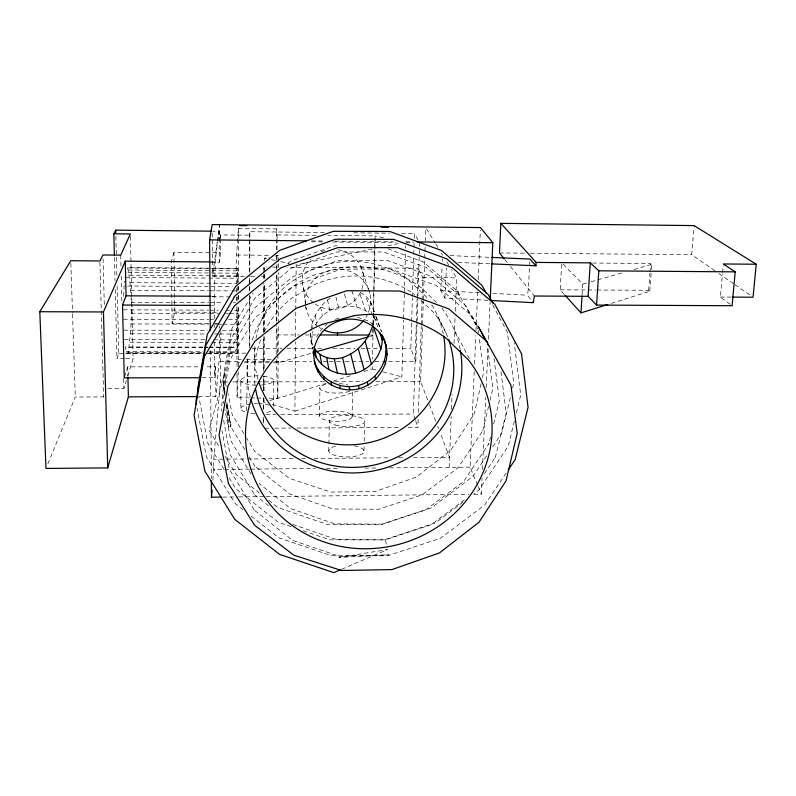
<?xml version="1.0" encoding="UTF-8"?>
<svg xmlns="http://www.w3.org/2000/svg" width="796" height="796" viewBox="0 0 796 796"><rect width="100%" height="100%" fill="white"/><g stroke="black" fill="none" stroke-linecap="round" stroke-linejoin="round"><path stroke-width="0.6" stroke-dasharray="3.98 2.98" d="M207.756 353.633L237.546 353.653L237.069 306.649M237.546 353.653L238.193 305.196M249.645 345.723L249.665 296.032M249.665 291.067L249.675 283.615M249.675 282.371L249.675 277.406M249.675 272.431L249.785 231.716L325.275 232.522M249.755 295.008L249.745 348.369L281.953 348.409M249.765 290.043L249.765 285.077M249.765 283.834L249.765 276.391M249.765 271.426L249.785 231.716M263.436 408.497L263.476 397.333M263.496 388.647L263.536 377.473M263.546 371.274L263.645 337.773M263.665 332.808L263.814 283.167M263.824 278.202L263.844 273.247M263.844 272.003L263.864 267.038L266.352 267.058M263.615 423.243L263.635 417.024M263.655 409.562L263.695 398.378M263.715 390.916L263.755 375.991M263.784 368.528L263.884 336.191M263.894 331.216L264.043 283.953M264.053 278.978L264.013 274.132M264.033 399.562L264.023 402.04L266.401 402.746M264.053 390.886L264.093 376.001M264.113 368.558L264.192 336.32M264.212 331.355L264.332 282.998M264.352 278.033L264.362 273.078M264.362 271.834L264.381 265.635M264.391 260.67L264.401 258.193L269.128 257.257M237.089 300.56L237.099 296.908L233.397 296.888M276.192 354.359L276.311 325.793M276.331 320.818L276.53 274.869M276.55 269.894L276.57 264.929M276.59 259.964L276.61 256.232M276.63 250.024L276.719 228.91L238.422 228.492L236.601 255.028L236.71 283.505M277.615 353.066L276.769 322.569M276.779 321.335L276.988 273.187M277.008 268.252L277.038 260.849M277.048 259.615L277.068 254.68M277.088 249.735L277.137 239.865M277.137 238.631L276.719 228.91M269.784 400.517L277.834 398.368L278.112 357.812M278.142 351.643L278.272 324.499M278.272 323.266L278.51 272.67M278.54 267.735L278.56 262.799M278.57 261.566L278.59 255.397L276.122 255.377M254.8 364.309L254.909 345.802A95.48 91.59 -12.9 0 0 257.934 379.264M273.366 406.378L273.496 380.777M237.148 291.236L237.188 286.689M272.341 404.507L294.898 411.204L295.505 341.782M295.545 336.827L295.774 310.788M295.784 309.554L296.172 264.929L373.284 248.84M333.454 411.124L341.792 411.532A16.378 5.114 0.8 0 1 351.504 417.87A16.378 5.114 0.8 0 1 332.42 421.174A16.378 5.114 0.8 0 1 319.564 415.373L319.912 387.463M237.238 283.068L237.735 268.391L127.569 267.546C133.041 295.216 132.216 324.609 128.106 352.499L127.091 353.583L125.141 346.986L202.771 347.076M328.828 451.113L328.927 445.093M328.947 443.889L329.305 421.034M352.111 416.945L352.578 391.393M363.961 450.844L364.07 446.049M364.18 441.253L364.638 420.855M373.095 329.365L372.428 359.076M373.205 324.4L373.463 313.236M373.493 312.002L375.175 238.82M363.951 371.553L372.21 368.976L372.289 365.264M246.521 410.696L247.705 360.29M369.394 336.589L372.956 335.564L372.866 328.857M372.986 323.892L373.772 290.431M373.802 289.197L375.055 235.905L327.813 235.437M294.898 411.204L401.88 376.886L403.542 319.982M403.582 318.748L404.308 294.003M404.338 292.769L405.492 253.188M405.642 248.233L405.711 245.765M388.587 361.434L415.83 361.434L410.816 348.539L411.622 322.559M411.661 321.325L412.388 297.813M412.428 296.58L413.701 255.745M413.741 254.511L413.93 248.322M413.97 247.088L414.079 243.367M414.238 238.422L414.388 233.477L399.542 233.318M415.283 419.591L413.393 414.039L416.278 323.843M416.318 322.609L417.064 299.127M417.104 297.893L418.059 268.242L287.485 267.227M415.83 361.434L417.104 321.892M417.144 320.659L417.89 297.177M417.93 295.943L419.243 255.168M419.283 253.934L419.482 247.755M419.522 246.521L419.641 242.81L414.388 233.477M408.04 427.422L417.92 427.362L418.238 417.462M418.407 412.507L421.253 325.872M421.293 324.639L422.069 301.127M422.109 299.883L422.845 277.605L418.059 268.242M427.651 399.96L420.636 381.602L422.487 325.743M422.527 324.499L423.313 300.908M423.353 299.674L424.915 252.501M424.955 251.257L425.124 246.292M425.283 241.327L425.691 228.91M449.163 467.342L451.163 416.497M451.451 409.064L452.038 394.209M454.028 343.454L455.093 316.221M455.292 311.266L456.605 277.844L451.392 269.376M477.58 485.182L470.108 467.152L474.237 371.573M474.555 364.12L475.789 335.574M476.008 330.609L477.67 292.122M478.207 279.714L480.356 230.054M123.519 296.311L124.395 281.127M473.859 494.286L481.321 494.207L482.058 478.098M482.446 469.421L485.729 397.562M486.187 387.652L488.057 346.767M488.396 339.335L490.097 302.172M249.437 397.881L237.089 397.672L238.322 371.692M238.551 366.737L238.71 305.017M529.828 261.546L528.395 288.699L527.43 295.226L533.33 302.679M487.858 300.331L444.835 298.102L440.795 290.689L442.128 266.272M442.387 261.387L442.526 258.949M444.835 298.102L446.496 267.993M564.324 294.421L560.165 289.804L561.678 264.023M582.095 294.928L582.772 284.142L562.593 263.655M611.298 303.366L649.795 291.266L648.66 290.291L649.944 273.237M650.034 272.023L650.68 263.486L592.632 263.038M649.795 291.266L651.367 270.501M651.456 269.287L651.825 264.391L650.68 263.486M223.576 378.219L224.074 371.941L231.944 328.479L253.277 292.938M714.828 270.74L691.684 254.71L694.102 225.596M212.9 480.296L213.756 459.242L220.402 381.951L220.91 330.887M730.141 304.271L720.39 297.037L722.47 273.764M722.579 272.54L723.236 265.187M198.602 396.597L215.845 396.537L219.766 353.553L219.676 334.28M202.184 377.742L214.562 377.722L215.656 366.827L204.512 366.827M214.184 318.937C215.557 293.406 213.318 267.645 217.626 242.312M210.701 262.173L219.318 262.242L220.512 252.849L220.452 239.686M219.955 238.501L220.422 234.9L249.685 235.168M217.796 241.079L219.099 231.258L212.95 231.188M244.432 276.361L212.532 276.132L217.228 242.292M217.398 241.079L219.577 225.368L219.636 240.909M310.53 333.405L312.699 349.116C306.579 330.091 314.39 307.923 331.425 297.376M372.866 325.186L374.09 316.589L373.732 313.136M311.594 340.25L312.918 331.355M481.102 383.682L474.316 413.612L450.914 450.058L416.457 477.043L374.876 491.6L330.808 492.077L289.217 478.277L254.939 451.531L246.491 437.84M482.456 377.702L483.809 371.712L479.162 337.653M208.671 323.405L172.145 323.275L174.782 312.102L173.956 252.412L220.512 252.849M488.615 406.278L482.615 431.203L482.874 430.536L458.158 467.67L422.059 494.903L378.697 509.231L332.877 508.982L289.754 494.008L254.292 465.7L254.869 466.217L248.551 455.81M490.038 400.338L492.893 388.468L487.441 346.131M490.465 437.094L488.744 444.188L489.003 443.471L463.58 481.52L426.487 509.43L381.951 524.126L334.917 523.917L290.63 508.604L258.999 483.451M493.629 424.069L499.371 400.408L493.978 358.19M510.316 397.652L501.659 433.293L491.401 448.695M512.624 388.15L513.778 383.403L507.42 332.4L492.137 303.963M514.325 421.184L508.206 446.148L478.675 490.306L473.789 493.988M516.355 412.865L520.723 395.035L514.276 342.777M223.686 376.806L209.069 430.129L219.925 447.83M173.956 252.412L171.289 261.834L172.145 323.275M107.818 388.508L123.907 388.468L126.385 380.448M127.798 375.861L133.091 358.678L131.907 304.351M124.594 376.757L127.698 366.866L199.557 366.827M47.84 463.909L75.302 397.005L103.669 396.925L104.395 394.816M124.415 358.668L116.972 358.668L118.773 353.494L117.072 284.421M315.674 325.126C325.236 305.186 354.698 299.565 370.886 314.728M486.615 455.879L472.943 476.416L431.124 508.047L380.936 524.763L327.872 524.663L277.824 507.52L268.222 499.938M484.446 473.56L495.47 457.143L495.221 457.909L506.206 413.015L500.873 370.866M506.137 473.073L484.724 504.953L440.576 538.176L387.652 555.787L331.723 555.777L278.958 537.897L250.879 515.878M288.062 263.307L290.968 260.969L334.808 245.815L337.235 245.835M463.053 502.087L435.72 522.713L384.199 539.867L329.753 539.807L302.898 530.663M464.406 499.808L431.153 524.763L385.393 539.857L337.056 539.668L292.719 524.425M341.643 569.279L387.553 549.558L338.788 557.449L388.707 554.832L339.325 556.324L292.54 540.315L254.033 509.918L254.66 510.574L229.248 469.083L221.994 430.636M269.197 398.229L277.834 398.368L326.201 383.304M333.275 381.105L352.15 375.224M273.257 362.747L278.093 362.747L311.296 353.235M582.772 284.142L589.916 282.102M591.11 281.764L623.258 272.57M633.974 269.506L651.825 264.391M387.742 245.825L399.801 243.307M275.048 256.093L278.59 255.397M222.671 497.082L237.586 496.913M238.83 496.903L264.949 496.605M266.192 496.595L468.884 494.336M293.008 458.615L213.756 459.242M301.704 458.546L305.435 458.516M314.131 458.446L389.921 457.829M398.617 457.76L403.582 457.72M413.522 457.64L449.551 457.352L440.357 433.243M249.526 469.123L213.816 469.431M250.76 469.113L315.246 468.536M326.4 468.436L338.807 468.327M364.847 468.088L378.478 467.968M389.642 467.869L470.108 467.152M265.894 414.696L275.814 414.646M280.769 414.626L413.393 414.039M264.839 428.218L269.774 428.188M274.71 428.158L290.759 428.069M296.928 428.039L400.637 427.462M220.402 381.951L227.865 381.931M232.84 381.921L256.471 381.881M257.715 381.881L324.877 381.772M334.827 381.752L363.424 381.702M375.861 381.682L420.636 381.602M221.029 353.175L246.073 353.175M118.773 353.494L202.522 353.543M207.448 353.543L219.766 353.553M125.649 358.668L133.091 358.678M238.909 359.314L241.387 359.314M246.362 359.314L271.207 359.324M220.184 361.434L239.994 361.434M244.949 361.434L269.715 361.434M274.67 361.434L311.813 361.434M322.957 361.434L327.912 361.434M329.156 361.434L335.345 361.434M336.579 361.434L344.011 361.434M345.245 361.434L368.777 361.434M374.966 361.434L382.398 361.434M236.8 307.037L237.009 362.757L239.427 362.757M244.263 362.757L272.053 362.747M130.514 333.813L205.925 333.982M214.582 334.002L218.293 334.012M219.527 334.012L238.074 334.051M276.719 334.907L299.027 334.937M305.226 334.947L318.868 334.957M370.289 335.046L372.717 335.046M124.345 339.633L204.93 339.773M213.607 339.793L237.158 339.832M129.867 342.23L204.423 342.35M211.875 342.36L237.964 342.399M203.995 347.076L207.696 347.076M208.93 347.076L237.268 347.116M129.191 347.514L203.279 347.593M204.522 347.593L208.224 347.603M209.457 347.603L237.855 347.633M286.908 348.409L312.928 348.439M317.893 348.449L321.604 348.449M332.758 348.459L355.056 348.479M361.255 348.489L364.976 348.499M366.21 348.499L378.598 348.509M388.518 348.519L410.816 348.539M126.086 351.723L202.771 351.782M208.95 351.792L237.397 351.812M128.106 352.499L201.985 352.558M209.368 352.558L237.696 352.578M127.091 353.583L201.557 353.633M131.121 313.186L208.651 313.495M209.885 313.495L218.492 313.534M225.885 313.554L228.343 313.564M229.576 313.574L238.183 313.604M123.39 319.246L208.632 319.534M209.875 319.544L213.577 319.554M228.402 319.604L237.049 319.634M214.751 323.425L219.626 323.445M130.932 323.922L208.572 324.161M214.731 324.181L217.199 324.181M218.432 324.191L222.124 324.201M223.358 324.201L238.143 324.251M123.738 330.161L207.517 330.38M222.303 330.41L237.089 330.449M560.165 289.804L595.806 290.003M597.04 290.013L648.66 290.291M720.39 297.037L731.275 297.097M211.507 296.271L215.228 296.291M212.413 296.779L232.163 296.888M131.051 302.281L208.632 302.659M209.865 302.659L223.417 302.729M233.268 302.779L235.725 302.788M211.627 305.445L214.094 305.455M123.33 309.813L208.622 310.171M209.855 310.181L218.512 310.221M225.935 310.251L229.636 310.261M234.581 310.281L237.059 310.291M174.782 312.102L211.129 312.271M212.333 312.271L218.393 312.301M127.877 272.401L237.417 273.197M129.459 275.207L237.994 275.973L238.094 283.356M250.571 276.401L256.7 276.441M261.605 276.481L264.063 276.501M422.845 277.605L456.605 277.844M124.693 277.476L207.597 278.043M208.841 278.053L237.298 278.242M130.196 282.66L236.85 283.346M127.678 286.013L232.263 286.66M130.644 290.311L208.492 290.759M209.726 290.769L230.74 290.888M231.974 290.898L238.153 290.938L238.103 284.441M236.601 255.028L271.187 255.327M272.57 267.108L278.789 267.157M127.778 267.973L237.586 268.819M128.564 270.043L237.875 270.859L237.994 275.973M277.157 234.929L317.932 235.337M311.475 240.889L323.892 241.019M335.076 241.128L393.453 241.715M405.87 241.835L413.323 241.914M311.564 241.785L322.748 241.885M332.678 241.984L396.04 242.591M405.97 242.68L413.432 242.75M499.46 252.949L525.499 253.188M530.464 253.237L691.684 254.71M211.328 261.934L215.01 261.964M353.742 232.82L389.642 233.208M250.67 397.91L255.606 397.99M256.849 398.01L264.252 398.139M450.098 255.606L490.644 257.367M457.979 262.441L490.157 263.824M440.795 290.689L479.162 292.699M492.774 293.406L527.43 295.226M357.573 317.286L368.687 321.176L375.185 326.131M383.463 237.875L375.055 235.905M264.401 258.193L266.75 258.69M271.456 259.685L276.162 260.69M280.869 261.685L289.107 263.426M372.21 368.976L376.956 370.24M382.886 371.822L401.88 376.886M291.217 526.683L278.371 522.305L235.984 488.923L228.93 477.461M387.881 248.82L423.542 262.073L457.193 290.998L460.446 296.47L426.517 267.595L383.403 251.974L336.449 251.994L291.734 267.954L255.108 297.943L231.298 338.081L223.179 383.224L224.88 392.955M374.488 311.972C372.15 303.734 367.931 295.465 359.404 292.301L365.473 310.589M718.848 273.525L733.942 283.973M734.947 284.67L751.046 295.823M243.138 509.798L235.397 503.729L206.373 456.755L197.02 408.268M259.586 493.102L236.541 474.894L225.039 456.158M268.521 505.768L254.123 494.356L254.73 494.963L230.044 454.506L223.497 419.711M420.925 300.361L433.372 312.131A99.948 95.49 -13.4 0 1 448.158 338.24M436.546 302.659L421.482 287.883A107.669 102.903 -13.5 0 0 341.106 267.705L313.415 275.267A107.669 102.903 -13.5 0 0 251.377 342.738M504.933 259.715L507.281 262.62M510.405 266.481L534.325 296.022M376.13 316.569L381.473 331.524L378.15 323.246L372.697 316.102L365.692 295.953M243.894 433.631L232.203 414.686L228.253 393.92M446.835 261.964L448.785 265.148M426.367 228.691L435.173 243.009M435.8 244.034L438.317 248.123M441.462 253.237L442.725 255.287M223.795 469.123L207.756 443.083L198.93 397.144M244.76 449.561L231.497 427.701L226.78 402.458M251.009 473.968L230.79 440.735L224.94 409.532M477.162 325.465L471.849 315.714L436.128 285.406L390.627 269.038L341.006 269.157L293.724 286.082L254.989 317.783L229.805 360.14L221.238 407.711L221.915 411.303M476.635 325.375L465.988 305.833L431.193 276.252L386.916 260.272L338.668 260.342L292.699 276.769L255.048 307.584L230.571 348.807L222.233 395.124L223.815 403.532M457.193 290.998L478.008 329.146M454.556 330.469L469.282 358.578M311.246 341.922L313.266 345.962M437.88 316.649L446.317 333.614M478.048 486.316L481.321 494.207M429.402 404.557L435.969 421.771M437.72 426.358L438.596 428.656M370.409 301.485L375.294 315.226M375.702 316.37L378.15 323.246M374.09 316.589L378.07 327.912M415.651 420.696L417.92 427.362M362.737 272.013L369.762 293.207M351.912 290.809L356.976 307.097M344.409 293.983L347.772 305.873M335.952 296.988L338.519 307.017M327.474 300.002L329.852 310.44M385.533 540.305L387.095 547.479M320.579 307.027L322.37 315.913M224.074 371.941L226.86 386.597M224.979 392.836L223.298 381.781L224.81 394.02M315.206 315.345L316.589 323.047M226.79 403.91L230.82 427.044L226.93 404.109M224.89 392.04L223.248 382.388L224.92 395.672M311.773 324.36L312.728 330.191M303.176 287.117L305.754 305.853M305.913 307.017L306.231 309.365M478.167 330.36L478.505 332.788M226.144 405.333L228.89 427.064L226.163 405.035M373.264 308.52L373.613 311.982M237.735 268.391L237.875 270.859M277.675 354.28L278.093 362.747M276.172 359.324L277.834 398.368M70.854 263.197L72.506 312.758M72.545 313.992L75.302 397.005M103.062 258.69L104.366 306.908M99.928 262.192L103.669 396.925M120.733 255.128L121.002 266.242M121.231 276.122L121.848 302.042M123.678 378.598L123.907 388.468M115.888 236.312L116.375 256.043M116.405 257.277L116.863 275.784M114.435 257.297L115.022 280.789M115.241 289.436L116.972 358.668M130.415 236.452L131.877 303.117M127.698 366.866L127.917 376.458M263.864 267.038L263.914 269.406M263.456 417.164L263.536 423.303M219.099 231.258L219.318 262.242M212.234 233.148L212.532 276.132M210.423 350.519L211.348 478.555M215.656 366.827L215.845 396.537M214.224 325.057L214.243 327.504M214.333 342.2L214.562 377.722M238.422 228.492L238.462 238.372M238.462 239.606L238.621 281.565M238.641 286.5L238.651 290.202M238.671 295.137L238.691 300.072M238.163 295.684L238.183 300.43M236.73 288.46L236.74 292.172M236.76 297.127L236.78 302.082M220.422 234.9L220.442 238.492M219.636 325.853L219.646 328.26M237.009 362.757L237.019 367.573M237.039 373.593L237.089 397.672M258.441 375.802A16.368 4.696 -0.1 0 0 240.84 380.15L240.889 408.169A16.288 4.975 -0.2 0 0 247.825 412.676M349.563 391.254A16.467 4.806 0.8 0 1 323.375 391.105A16.467 4.806 0.8 0 1 329.783 383.772M339.176 383.572A16.467 4.806 0.8 0 1 348.121 385.085M263.566 376.16A16.368 4.696 -0.1 0 1 273.436 380.966A16.368 4.696 -0.1 0 1 260.202 385.095M255.894 385.174A16.368 4.696 -0.1 0 1 240.84 380.15M270.62 411.273A16.288 4.975 -0.2 0 1 264.212 412.995M254.78 413.482A16.288 4.975 -0.2 0 1 248.72 412.845M240.88 408.199A16.288 4.975 -0.2 0 1 250.173 404.079M254.183 403.671A16.288 4.975 -0.2 0 1 257.337 403.572M258.382 403.582A16.288 4.975 -0.2 0 1 269.406 405.244M338.061 249.815A30.736 29.94 -9.7 0 1 360.807 291.674M360.309 292.689A30.736 29.94 -9.7 0 1 314.42 303.465M313.515 302.788A30.736 29.94 -9.7 0 1 310.679 258.909M321.067 251.844A30.736 29.94 -9.7 0 1 325.455 250.392M305.266 303.485A32.775 31.79 -11 0 1 343.335 269.635A32.775 31.79 -11 0 1 368.17 312.997M367.672 314.092A32.775 31.79 -11 0 1 364.628 319.226M321.256 328.649A32.775 31.79 -11 0 1 319.216 327.395M318.221 326.708A32.775 31.79 -11 0 1 305.375 304.679M319.564 415.373A16.378 5.114 0.8 0 1 333.454 411.114M354.2 445.85A17.602 5.91 0.8 0 1 360.558 454.745A17.602 5.91 0.8 0 1 333.594 454.934A17.602 5.91 0.8 0 1 336.817 445.969M255.934 338.599A95.48 91.59 -12.9 0 1 290.122 282.54L311.823 269.555A95.48 91.59 -12.9 0 1 407.771 279.277L425.462 296.042A95.48 91.59 -12.9 0 1 428.387 299.883M431.76 304.918A95.48 91.59 -12.9 0 1 443.253 333.783M254.999 384.747A99.948 95.49 -13.4 0 1 260.809 339.574M264.292 331.743A99.948 95.49 -13.4 0 1 291.684 298.221L314.43 284.62A99.948 95.49 -13.4 0 1 414.875 294.639M316.669 337.116A36.546 35.074 -12.9 0 1 327.007 324.36M335.245 319.475A36.546 35.074 -12.9 0 1 340.937 317.534M250.272 397.035A107.669 102.903 -13.5 0 1 248.173 356.777M441.79 308.052A107.669 102.903 -13.5 0 1 460.108 349.215M335.405 425.074A17.701 5.582 0.9 0 0 364.369 422.308A17.701 5.582 0.9 0 0 341.176 415.661A17.701 5.582 0.9 0 0 335.405 425.074"/><path stroke-width="1.19" d="M320.101 334.957L337.464 334.987L337.494 332.907M490.207 299.694L492.814 242.7L480.466 227.576L212.174 224.552L209.627 239.875L210.283 330.629M732.489 297.107L753.056 297.216L756.2 264.232L694.102 225.596L500.853 223.358L499.46 252.949L504.147 258.75M491.401 263.874L535.957 265.794L536.136 262.411L500.853 223.358M607.796 304.47L580.961 312.898L582.015 296.122M756.2 264.232L723.345 263.964L735.196 271.864L732.091 305.724L596.552 305.077L588.115 296.321L590.264 262.859L536.136 262.411M596.552 305.077L598.811 270.809L590.264 262.859M221.427 497.092L211.477 497.202L212.084 489.958M197.537 389.901L207.258 334.42L235.725 286.301L279.695 250.352L333.454 231.308L389.851 231.497L441.501 250.491L481.968 285.336L486.256 293.018M313.564 351.175C318.858 368.279 338.698 377.563 355.613 373.135C371.473 369.055 384.13 352.389 381.961 335.952M385.135 342.678C393.264 365.006 373.165 390.508 349.782 389.841C333.146 389.901 316.699 377.662 314.34 360.807C319.286 379.423 340.2 390.329 358.499 385.443C379.224 380.349 393.065 354.558 382.15 335.235M114.375 254.829L113.848 233.805L130.365 233.984L120.733 255.128L102.963 254.979L99.898 260.959L70.774 260.72L39.8 311.704L45.969 468.446L107.719 467.899L128.385 396.846L127.947 377.652M199.716 377.752L124.246 377.851L122.524 305.037L126.067 295.814L125.27 261.158L210.094 261.924M107.719 467.899L103.45 311.962L125.27 261.158M313.773 346.966C318.858 357.364 332.012 360.707 342.539 357.513C357.643 352.827 368.309 340.011 372.866 325.186M113.848 233.805L115.738 230.144L211.716 231.178M508.206 469.988L515.121 459.7L528.056 407.313L521.519 353.752L494.764 304.211L452.118 267.595L397.562 247.665L337.922 247.576L281.018 267.784L234.462 305.813L204.343 356.628L194.065 415.223L204.91 471.212L234.77 519.37L279.565 554.364L333.813 572.642L340.529 569.757M316.032 351.872L368.21 336.927M128.385 396.846L197.368 396.597M337.464 334.987L369.075 335.046M588.115 296.321L534.325 296.022L533.33 302.679L490.316 300.46M126.067 295.814L210.273 296.261M122.524 305.037L210.383 305.445M39.8 311.704L103.45 311.962M598.811 270.809L735.196 271.864M209.627 239.875L306.51 240.84M417.044 241.944L492.814 242.7M239.447 225.586L246.899 225.666M310.231 226.382L317.684 226.462M381.025 227.168L388.478 227.258M491.868 257.416L529.967 259.078L535.957 265.794M487.281 341.743L448.805 308.918L399.92 291.028L346.738 290.719L296.152 308.241L254.839 341.365L228.084 385.622L219.059 435.153L228.452 483.64L254.591 525.231L293.903 555.22L341.514 570.483L391.94 569.598L439.531 552.872L479.053 522.186L506.047 480.834L517.211 433.332L510.883 385.045L478.048 326.171L486.296 341.305M565.16 295.346L580.961 312.898M386.09 345.564C381.364 326.589 360.14 315.325 341.564 320.261A36.815 35.313 -13 0 0 313.624 354.678L313.206 351.703L314.768 363.842M487.47 343.474L488.644 345.633M493.102 303.366L488.187 294.51L446.665 258.809L393.602 239.357L335.623 239.218L280.341 258.819L235.109 295.774L205.846 345.215L196.065 400.627L196.314 404.627M379.662 332.449L382.448 340.37M373.254 326.33L381.025 349.185M382.03 335.116L382.647 337.006M386.13 351.762L387.095 354.717M384.667 360.817L385.602 363.832M358.22 348.668L364.16 369.752M365.205 341.564L371.553 364.379M374.906 376.428L375.782 379.553M350.678 354.051L355.613 373.135M367.294 381.961L368.11 385.125M358.499 385.443L359.245 388.627M342.539 357.513L346.479 374.299M349.106 386.637L349.782 389.841M334.33 358.797L337.385 373.155M339.743 385.483L340.35 388.677M326.798 357.782L328.927 369.782M319.932 354.419L321.684 364.399M331.036 382.02L331.584 385.194M314.778 348.986L316.141 357.344M323.584 376.498L324.072 379.632M317.883 369.264L318.33 372.359M115.738 230.144L115.798 232.611M211.358 481.043L211.477 497.202M363.901 320.191A32.775 31.79 -11 0 1 324.499 330.25M443.7 336.121A95.48 91.59 -12.9 0 1 371.702 441.999A95.48 91.59 -12.9 0 1 258.64 381.573M448.586 339.414A99.948 95.49 -13.4 0 1 378.19 464.068A99.948 95.49 -13.4 0 1 255.695 389.453M460.327 350.409A107.669 102.903 -13.5 0 1 377.831 469.998A107.669 102.903 -13.5 0 1 250.929 399.413M353.931 315.714L322.012 324.479A123.748 116.713 -14.7 0 0 258.76 487.45A123.748 116.713 -14.7 0 0 433.004 529.818A123.748 116.713 -14.7 0 0 468.645 360.14L446.287 338.37A123.748 116.713 -14.7 0 0 353.931 315.714"/></g></svg>
